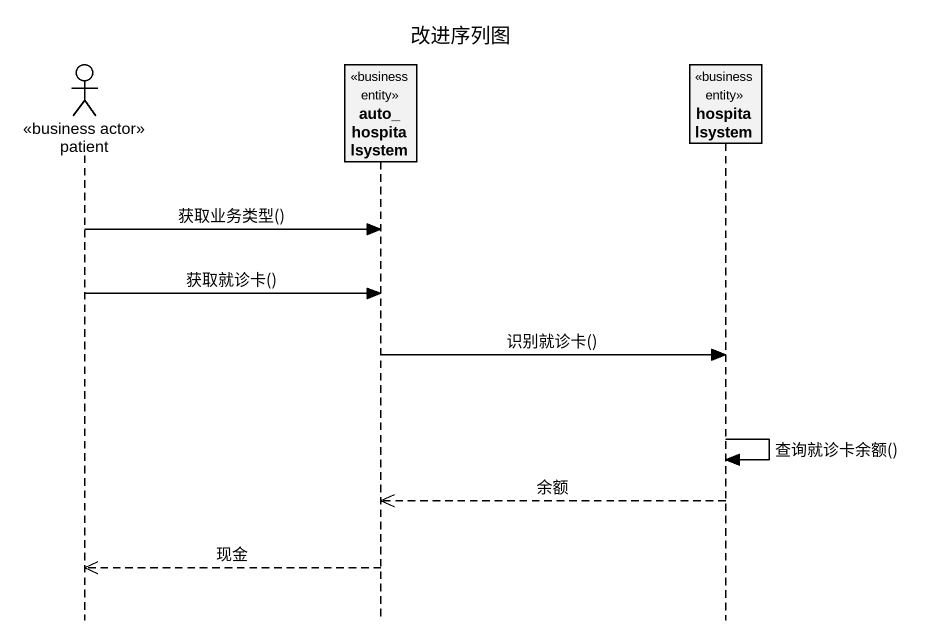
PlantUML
@startuml
title 改进序列图
hide footbox
actor patient <<business actor>>
participant auto_hospitalsystem <<business entity>>
participant hospitalsystem <<business entity>>

patient -> auto_hospitalsystem : 获取业务类型()
patient -> auto_hospitalsystem : 获取就诊卡()
auto_hospitalsystem -> hospitalsystem : 识别就诊卡()
hospitalsystem -> hospitalsystem : 查询就诊卡余额()
hospitalsystem -->> auto_hospitalsystem : 余额
auto_hospitalsystem -->> patient : 现金
@enduml
